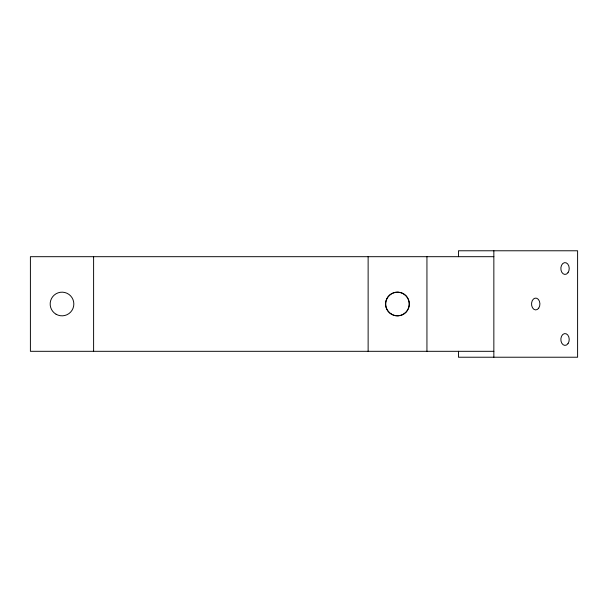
<?xml version="1.0" encoding="UTF-8"?>
<svg xmlns="http://www.w3.org/2000/svg" width="608" height="608" viewBox="0 0 608 608"><rect width="100%" height="100%" fill="white"/><g stroke="black" fill="none" stroke-linecap="round" stroke-linejoin="round"><path stroke-width="0.91" d="M493.848 256.69L30.4 256.69L30.4 351.31L493.848 351.31M493.848 250.777L493.848 357.223M458.455 256.69L458.455 250.777L577.6 250.777L577.6 357.223L458.455 357.223L458.455 351.31M426.938 256.69L426.938 351.31M368.129 256.69L368.129 351.31M93.609 256.69L93.609 351.31M56.088 314.245A11.826 11.826 0 0 0 73.834 304A11.826 11.826 0 0 0 56.088 293.755A11.826 11.826 0 0 0 56.088 314.245M391.62 314.245A11.826 11.826 0 0 0 409.366 304A11.826 11.826 0 0 0 391.62 293.755A11.826 11.826 0 0 0 391.62 314.245M568.001 272.696A5.913 4.188 -90 0 0 566.124 262.808A5.913 4.188 -90 0 0 560.994 270.051A5.913 4.188 -90 0 0 568.001 272.696M568.001 343.664A5.913 4.188 -90 0 0 566.124 333.769A5.913 4.188 -90 0 0 560.994 341.012A5.913 4.188 -90 0 0 568.001 343.664M538.688 308.18A5.913 4.188 -90 0 0 536.811 298.285A5.913 4.188 -90 0 0 531.681 305.528A5.913 4.188 -90 0 0 538.688 308.18M391.453 314.245A11.826 11.826 0 0 0 409.199 304A11.826 11.826 0 0 0 391.453 293.755A11.826 11.826 0 0 0 391.453 314.245"/></g></svg>
